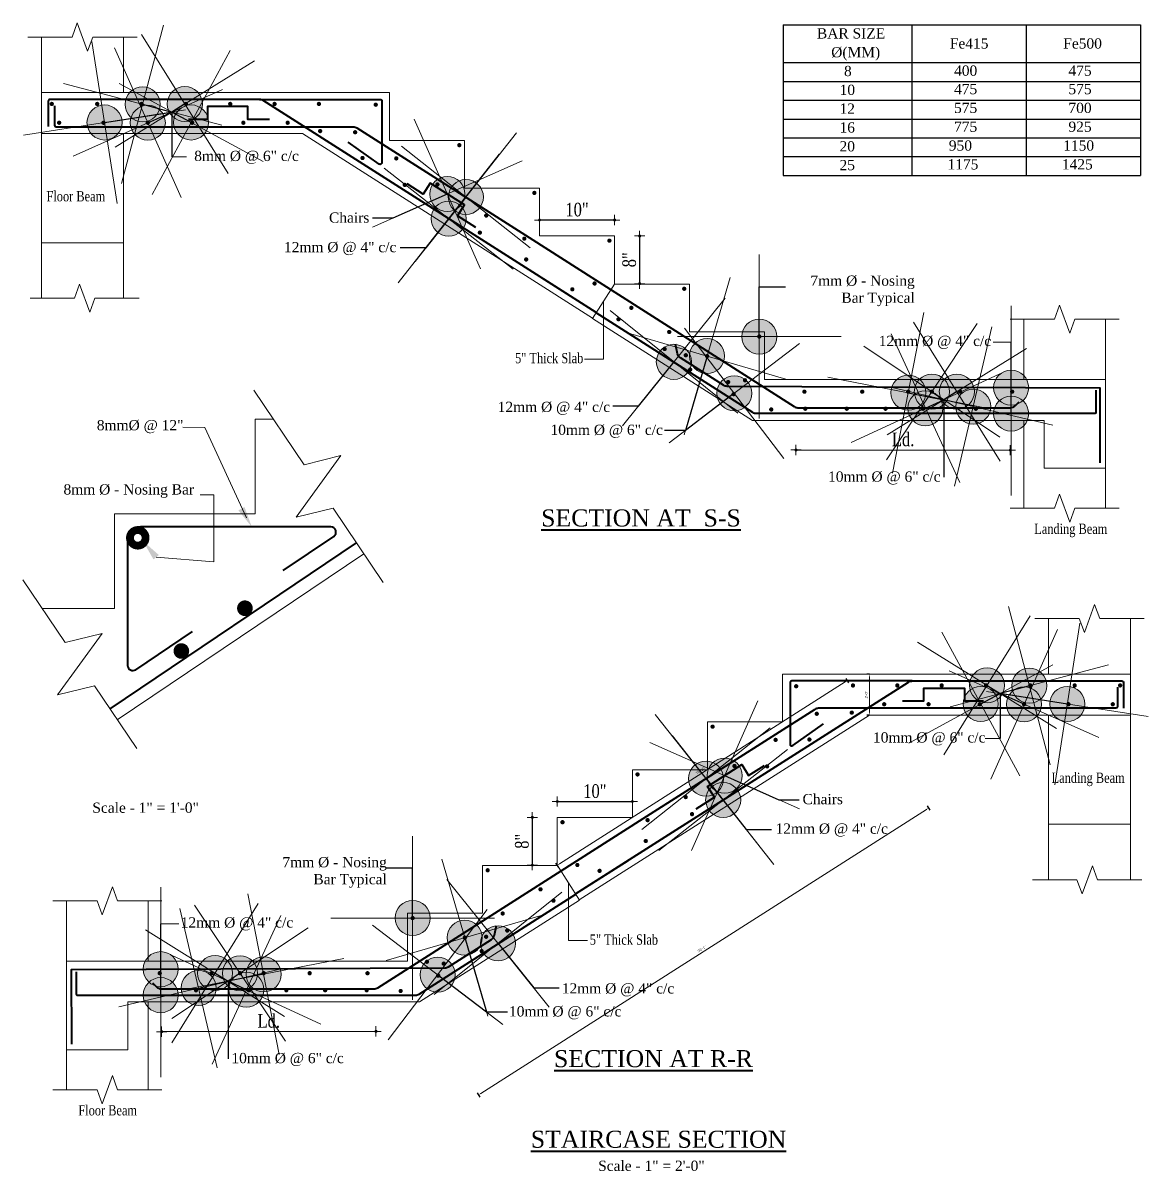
# Model space of a CAD drawing. Header units: feet. Extents: x 28652 to 66086, y -6769 to -640.
# Drawn here: x 57870 to 58527, y -1699 to -1025 of the extents above; entities that cross this region are included whole.
import ezdxf

# ---------------------------------------------------------------- set-up
doc = ezdxf.new("R2010")
doc.units = ezdxf.units.FT
doc.header["$LTSCALE"] = 50
doc.header["$MEASUREMENT"] = 0
doc.header["$PDMODE"] = 34
for name, color, linetype, lineweight in [('DIM', 7, 'Continuous', 9), ('DIMENSION', 142, 'Continuous', 13), ('SES-DIMENSION', 142, 'Continuous', 13), ('SES-Leader', 2, 'Continuous', 15), ('SES-REBARS', 1, 'Continuous', 40), ('SES-SLAB OUTLINE', 4, 'Continuous', 18), ('SES-TEXT', 3, 'Continuous', 20), ('SES-TitleText', 7, 'Continuous', 40)]:
    doc.layers.add(name, color=color, linetype=linetype, lineweight=lineweight)
doc.styles.add('1.8', font='times.ttf', dxfattribs={"width": 0.8, "height": 8})
doc.styles.add('7 INCH', font='times.ttf', dxfattribs={"height": 7})
doc.styles.add('arial', font='times.ttf')
doc.styles.add('SES-ARAIL', font='times.ttf', dxfattribs={"height": 6})
doc.styles.add('SES-Title Text', font='times.ttf', dxfattribs={"height": 10})
doc.dimstyles.new('1.2', dxfattribs={"dimscale": 0, "dimtxt": 8, "dimasz": 0.5, "dimexe": 2, "dimexo": 9, "dimgap": 2, "dimtad": 1, "dimdec": 0, "dimlfac": 0.25, "dimzin": 3, "dimdsep": 46, "dimlunit": 4, "dimtxsty": '1.8', "dimblk": 'DIM', "dimcen": 3, "dimdle": 3, "dimse1": 1, "dimse2": 1, "dimclrd": 256, "dimclre": 256, "dimclrt": 7, "dimadec": 1, "dimazin": 2, "dimtfac": 1, "dimtdec": 0, "dimtix": 1, "dimtofl": 0, "dimtmove": 2, "dimatfit": 3, "dimldrblk": 'ARW', "dimfxl": 2, "dimfrac": 2, "dimtolj": 2, "dimtzin": 0, "dimarcsym": 0})
doc.dimstyles.new('7 INCH', dxfattribs={"dimscale": 0, "dimtxt": 7, "dimasz": 1, "dimexe": 2, "dimexo": 9, "dimgap": 2, "dimtad": 1, "dimdec": 0, "dimzin": 3, "dimdsep": 46, "dimlunit": 4, "dimtxsty": '7 INCH', "dimblk": 'DIM', "dimcen": 3, "dimdle": 3, "dimse1": 1, "dimse2": 1, "dimclrd": 256, "dimclre": 256, "dimclrt": 7, "dimadec": 1, "dimazin": 2, "dimtfac": 1, "dimtdec": 0, "dimtix": 1, "dimtofl": 0, "dimtmove": 2, "dimatfit": 3, "dimldrblk": 'DIM', "dimfxl": 2, "dimfrac": 2, "dimtolj": 2, "dimtzin": 0, "dimarcsym": 0})
doc.dimstyles.new('SECS', dxfattribs={"dimtxt": 0.06, "dimasz": 0.06, "dimexe": 0.06, "dimexo": 0, "dimgap": 0.04, "dimtad": 1, "dimdec": 0, "dimzin": 3, "dimdsep": 46, "dimlunit": 4, "dimtxsty": 'arial', "dimcen": 1.25, "dimclrd": 256, "dimclrt": 3, "dimadec": 0, "dimazin": 0, "dimtfac": 1, "dimtdec": 0, "dimtix": 1, "dimtofl": 0, "dimtmove": 2, "dimatfit": 1, "dimfxl": 0.06, "dimfxlon": 1, "dimtolj": 1, "dimtzin": 0, "dimlwd": -1, "dimarcsym": 0})

# ---------------------------------------------------------------- blocks, each defined once
blk = doc.blocks.new('ARW')
at = {"layer": 'DIMENSION'}
blk.add_lwpolyline([(-0.5, -5.653726727235242e-14, 0, 3, 0), (-5.5, 5.77618736261748e-14, 0, 0, 0), (-0.5, -5.653726727235242e-14, 0, 0, 0)], format="xyseb", dxfattribs=at)
blk = doc.blocks.new('DIM')
at = {"layer": 'DIMENSION'}
h = blk.add_hatch(color=256, dxfattribs=at)
h.paths.add_polyline_path([(0, 1.284388833844787), (0, 0), (1.284388833844787, 0, 0.4142135623730951)])
h.paths.add_polyline_path([(1.284388833844787, 0), (0, 0), (0, -1.284388833844787, 0.4142135623730951)])
h.paths.add_polyline_path([(1.13686837721616e-13, 0), (-1.284388833844787, 0, 0.4142135623730951), (0, -1.284388833844787)])
h.paths.add_polyline_path([(1.13686837721616e-13, 1.284388833844787, 0.414213562373121), (-1.284388833844787, 0), (0, 0)])
for p, q in [((-6, 0), (6, 0)), ((0, 6), (0, -6))]:
    blk.add_line(p, q, dxfattribs=at)
blk.add_circle((0, 0), 1.284388833844787, dxfattribs=at)
blk = doc.blocks.new('*D539')
at = {"layer": 'Defpoints', "color": 0, "transparency": 16777216}
for p in [(57951.16416900868, -1591.882695795546), (58076.81232716807, -1591.723176481828), (57951.19582408269, -1616.816364664741)]:
    blk.add_point(p, dxfattribs=at)
at = {"layer": 'SES-DIMENSION', "lineweight": -2, "transparency": 16777216}
blk.add_line((58076.34398264504, -1616.657480136234), (57951.69582367974, -1616.81572987953), dxfattribs=at)
at = {"layer": 'SES-DIMENSION', "lineweight": -2, "transparency": 16777216, "xscale": 0.5, "yscale": 0.5, "zscale": 0.5}
for p, rotation in [((57951.19582408269, -1616.816364664741), 180.0727410465082), ((58076.84398224208, -1616.656845351023), 0.07274104650822898)]:
    blk.add_blockref('DIM', p, dxfattribs=dict(at, rotation=rotation))
at = {"layer": 'SES-DIMENSION', "color": 7, "transparency": 16777216, "insert": (58014.01205507531, -1610.554922895285), "char_height": 8, "attachment_point": 5, "rotation": 0.07274104650822759, "style": '1.8'}
blk.add_mtext('\\A2;Ld.', dxfattribs=at)
blk = doc.blocks.new('*D521')
at = {"layer": 'Defpoints', "color": 0, "transparency": 16777216}
for p in [(58183.19261856265, -1491.191795705585), (58139.19261856262, -1519.191795705585), (58168.50439961547, -1519.191795705585)]:
    blk.add_point(p, dxfattribs=at)
at = {"layer": 'SES-DIMENSION', "lineweight": -2, "transparency": 16777216}
blk.add_line((58168.50439961547, -1491.691795705585), (58168.50439961547, -1518.691795705585), dxfattribs=at)
at = {"layer": 'SES-DIMENSION', "lineweight": -2, "transparency": 16777216, "xscale": 0.5, "yscale": 0.5, "zscale": 0.5}
for p, rotation in [((58168.50439961547, -1491.191795705585), 90), ((58168.50439961547, -1519.191795705585), 270)]:
    blk.add_blockref('DIM', p, dxfattribs=dict(at, rotation=rotation))
at = {"layer": 'SES-DIMENSION', "color": 7, "transparency": 16777216, "insert": (58162.43518548424, -1505.191795705602), "char_height": 8, "attachment_point": 5, "rotation": 90, "style": '1.8'}
blk.add_mtext('\\A2;8"', dxfattribs=at)
blk = doc.blocks.new('*D522')
at = {"layer": 'Defpoints', "color": 0, "transparency": 16777216}
for p in [(58227.19261856262, -1481.874511945964), (58183.19261856262, -1491.191795705585), (58227.19261856262, -1491.191795705585)]:
    blk.add_point(p, dxfattribs=at)
at = {"layer": 'SES-DIMENSION', "lineweight": -2, "transparency": 16777216}
blk.add_line((58183.69261856262, -1481.874511945964), (58226.69261856262, -1481.874511945964), dxfattribs=at)
at = {"layer": 'SES-DIMENSION', "lineweight": -2, "transparency": 16777216, "xscale": 0.5, "yscale": 0.5, "zscale": 0.5, "rotation": 180}
blk.add_blockref('DIM', (58183.19261856262, -1481.874511945964), dxfattribs=at)
at = {"layer": 'SES-DIMENSION', "lineweight": -2, "transparency": 16777216, "xscale": 0.5, "yscale": 0.5, "zscale": 0.5}
blk.add_blockref('DIM', (58227.19261856262, -1481.874511945964), dxfattribs=at)
at = {"layer": 'SES-DIMENSION', "color": 7, "transparency": 16777216, "insert": (58205.19261856262, -1475.805297814745), "char_height": 8, "attachment_point": 5, "style": '1.8'}
blk.add_mtext('\\A2;10"', dxfattribs=at)
blk = doc.blocks.new('*D523')
at = {"layer": 'Defpoints', "color": 0, "transparency": 16777216}
for p in [(58323.13271459437, -1250.794475544939), (58448.78087275378, -1250.953994858657), (58448.74921767976, -1275.887663727972)]:
    blk.add_point(p, dxfattribs=at)
at = {"layer": 'SES-DIMENSION', "lineweight": -2, "transparency": 16777216}
blk.add_line((58323.60105911741, -1275.728779199464), (58448.24921808271, -1275.887028942761), dxfattribs=at)
at = {"layer": 'SES-DIMENSION', "lineweight": -2, "transparency": 16777216, "xscale": 0.5, "yscale": 0.5, "zscale": 0.5}
for p, rotation in [((58323.10105952036, -1275.728144414254), 179.9272589534918), ((58448.74921767976, -1275.887663727972), 359.9272589534918)]:
    blk.add_blockref('DIM', p, dxfattribs=dict(at, rotation=rotation))
at = {"layer": 'SES-DIMENSION', "color": 7, "transparency": 16777216, "insert": (58385.93298668716, -1269.626221958516), "char_height": 8, "attachment_point": 5, "rotation": 359.9272589534918, "style": '1.8'}
blk.add_mtext('\\A2;Ld.', dxfattribs=at)
blk = doc.blocks.new('*D524')
at = {"layer": 'Defpoints', "color": 0, "transparency": 16777216}
for p in [(58216.75242319986, -1150.263094768696), (58231.44064214759, -1178.263094768696), (58260.75242319989, -1178.263094768696)]:
    blk.add_point(p, dxfattribs=at)
at = {"layer": 'SES-DIMENSION', "lineweight": -2, "transparency": 16777216}
blk.add_line((58231.44064214759, -1150.763094768696), (58231.44064214759, -1177.763094768696), dxfattribs=at)
at = {"layer": 'SES-DIMENSION', "lineweight": -2, "transparency": 16777216, "xscale": 0.5, "yscale": 0.5, "zscale": 0.5}
for p, rotation in [((58231.44064214759, -1150.263094768696), 90), ((58231.44064214759, -1178.263094768696), 270)]:
    blk.add_blockref('DIM', p, dxfattribs=dict(at, rotation=rotation))
at = {"layer": 'SES-DIMENSION', "color": 7, "transparency": 16777216, "insert": (58225.37142801635, -1164.263094768713), "char_height": 8, "attachment_point": 5, "rotation": 90, "style": '1.8'}
blk.add_mtext('\\A2;8"', dxfattribs=at)
blk = doc.blocks.new('*D525')
at = {"layer": 'Defpoints', "color": 0, "transparency": 16777216}
for p in [(58172.75242319983, -1140.945811009075), (58172.75242319983, -1150.263094768696), (58216.75242319983, -1150.263094768696)]:
    blk.add_point(p, dxfattribs=at)
at = {"layer": 'SES-DIMENSION', "lineweight": -2, "transparency": 16777216}
blk.add_line((58216.25242319983, -1140.945811009075), (58173.25242319983, -1140.945811009075), dxfattribs=at)
at = {"layer": 'SES-DIMENSION', "lineweight": -2, "transparency": 16777216, "xscale": 0.5, "yscale": 0.5, "zscale": 0.5, "rotation": 180}
blk.add_blockref('DIM', (58172.75242319983, -1140.945811009075), dxfattribs=at)
at = {"layer": 'SES-DIMENSION', "lineweight": -2, "transparency": 16777216, "xscale": 0.5, "yscale": 0.5, "zscale": 0.5}
blk.add_blockref('DIM', (58216.75242319983, -1140.945811009075), dxfattribs=at)
at = {"layer": 'SES-DIMENSION', "color": 7, "transparency": 16777216, "insert": (58194.75242319983, -1134.876596877856), "char_height": 8, "attachment_point": 5, "style": '1.8'}
blk.add_mtext('\\A2;10"', dxfattribs=at)
blk = doc.blocks.new('*D923')
at = {"layer": 'Defpoints', "color": 0, "ltscale": 0.1, "transparency": 16777216}
for p in [(58366.18143505543, -1431.191795705581), (58400.88747293747, -1485.638200379297), (58102.30946945815, -1599.392992624107)]:
    blk.add_point(p, dxfattribs=at)
at = {"layer": 'DIM', "ltscale": 0.1, "transparency": 16777216}
blk.add_line((58138.28038546756, -1653.033119849981), (58399.62259481011, -1486.444477827143), dxfattribs=at)
at = {"layer": 'DIM', "color": 0, "lineweight": -2, "ltscale": 0.1, "transparency": 16777216}
for p, q in [((58400.08119548963, -1484.373322251929), (58401.69375038532, -1486.903078506668)), ((58136.20922989235, -1652.574519170455), (58137.82178478804, -1655.104275425194))]:
    blk.add_line(p, q, dxfattribs=at)
at = {"layer": 'DIM', "ltscale": 0.1, "transparency": 16777216}
for points in [[(58399.48821523547, -1486.233664805914), (58399.75697438474, -1486.655290848372), (58400.88747293747, -1485.638200379297)], [(58138.14600589292, -1652.822306828752), (58138.41476504219, -1653.24393287121), (58137.01550734019, -1653.839397297823)]]:
    blk.add_solid(points, dxfattribs=at)
at = {"layer": 'DIM', "color": 3, "ltscale": 0.1, "transparency": 16777216, "insert": (58268.00385739222, -1568.25216425988), "char_height": 1.5, "attachment_point": 5, "rotation": 32.51485794255788, "style": 'arial'}
blk.add_mtext('\\A1;26\'-1"', dxfattribs=at)
blk = doc.blocks.new('*D924')
at = {"layer": 'Defpoints', "color": 0, "ltscale": 0.1, "transparency": 16777216}
for p in [(58366.18143505543, -1431.191795705585), (58183.19261856262, -1519.191795705574), (58196.07763037526, -1539.439671411154)]:
    blk.add_point(p, dxfattribs=at)
at = {"layer": 'DIM', "ltscale": 0.1, "transparency": 16777216}
blk.add_line((58352.03093101119, -1411.749233238297), (58184.45811079422, -1518.386482467286), dxfattribs=at)
at = {"layer": 'DIM', "color": 0, "lineweight": -2, "ltscale": 0.1, "transparency": 16777216}
for p, q in [((58354.10173648108, -1412.209412231608), (58352.4911100045, -1409.678427768409)), ((58183.99793180091, -1520.457287937174), (58182.38730532433, -1517.926303473974))]:
    blk.add_line(p, q, dxfattribs=at)
at = {"layer": 'DIM', "ltscale": 0.1, "transparency": 16777216}
for points in [[(58351.89671213814, -1411.538317866365), (58352.16514988424, -1411.960148610229), (58353.29642324279, -1410.943920000009)], [(58184.32389192117, -1518.175567095353), (58184.59232966726, -1518.597397839218), (58183.19261856262, -1519.191795705574)]]:
    blk.add_solid(points, dxfattribs=at)
at = {"layer": 'DIM', "color": 3, "ltscale": 0.1, "transparency": 16777216, "insert": (58267.29802140934, -1463.580501506087), "char_height": 1.5, "attachment_point": 5, "rotation": 32.47119229084885, "style": 'arial'}
blk.add_mtext('\\A1;16\'-10"', dxfattribs=at)
blk = doc.blocks.new('*D925')
at = {"layer": 'Defpoints', "color": 0, "ltscale": 0.1, "transparency": 16777216}
for p in [(58366.18143505546, -1407.191795705585), (58366.18143505546, -1407.191795705585), (58366.18143505546, -1431.191795705585)]:
    blk.add_point(p, dxfattribs=at)
at = {"layer": 'DIM', "color": 0, "lineweight": -2, "ltscale": 0.1, "transparency": 16777216}
for p, q in [((58366.18143505546, -1407.191795705585), (58364.68143505546, -1407.191795705585)), ((58366.18143505546, -1431.191795705585), (58364.68143505546, -1431.191795705585))]:
    blk.add_line(p, q, dxfattribs=at)
at = {"layer": 'DIM', "ltscale": 0.1, "transparency": 16777216}
blk.add_line((58366.18143505546, -1429.691795705585), (58366.18143505546, -1408.691795705585), dxfattribs=at)
for points in [[(58365.93143505546, -1408.691795705585), (58366.43143505546, -1408.691795705585), (58366.18143505546, -1407.191795705585)], [(58365.93143505546, -1429.691795705585), (58366.43143505546, -1429.691795705585), (58366.18143505546, -1431.191795705585)]]:
    blk.add_solid(points, dxfattribs=at)
at = {"layer": 'DIM', "color": 3, "ltscale": 0.1, "transparency": 16777216, "insert": (58364.41845740585, -1419.191795705602), "char_height": 1.5, "attachment_point": 5, "rotation": 90, "style": 'arial'}
blk.add_mtext('\\A1;2\'-0"', dxfattribs=at)

msp = doc.modelspace()

# ---------------------------------------------------------------- linework, layer by layer
for points in [[(58315.54703101842, -1026.582539263767), (58525.10784109759, -1026.582539263767)], [(58315.54703101842, -1026.582539263767), (58315.54703101842, -1114.818669823424)], [(58390.98892264692, -1026.582539263767), (58390.98892264692, -1114.818669823424)], [(58458.04838187226, -1026.582539263767), (58458.04838187226, -1114.818669823424)], [(58525.10784109759, -1026.582539263767), (58525.10784109759, -1114.818669823424)], [(58315.54703101842, -1048.641571903692), (58525.10784109759, -1048.641571903692)], [(58315.54703101842, -1059.67108822364), (58525.10784109759, -1059.67108822364)], [(58315.54703101842, -1070.700604543603), (58525.10784109759, -1070.700604543603)], [(58315.54703101842, -1081.730120863565), (58525.10784109759, -1081.730120863565)], [(58315.54703101842, -1092.759637183513), (58525.10784109759, -1092.759637183513)], [(58315.54703101842, -1103.789153503461), (58525.10784109759, -1103.789153503461)], [(58315.54703101842, -1114.818669823424), (58525.10784109759, -1114.818669823424)]]:
    msp.add_lwpolyline(points)
at = {"layer": 'SES-DIMENSION'}
for p, q in [((58438.70340205089, -1212.583832361877), (58449.28142972064, -1212.583832361877)), ((57976.48811532851, -1262.583990175852), (57963.55347884438, -1262.448925796547)), ((58001.00616099706, -1315.510458406541), (57976.48811532851, -1262.583990175852)), ((57981.72398269837, -1301.967558778531), (57973.71918931478, -1301.967558778531)), ((57981.72398269837, -1341.325628016879), (57981.72398269837, -1301.967558778531)), ((57961.24163971155, -1553.512533298766), (57950.6636120418, -1553.512533298766))]:
    msp.add_line(p, q, dxfattribs=at)
at = {"layer": 'SES-DIMENSION', "ltscale": 10}
msp.add_line((57947.98383372606, -1338.631136717777), (57981.72398269837, -1341.325628016879), dxfattribs=at)
for points in [[(57996.21940204597, -1311.202940868621), (57999.76126435891, -1309.192389005548), (58004.02198879168, -1320.823251875954)], [(57949.56131192247, -1337.343371444389), (57946.40635552967, -1339.918901991179), (57940.25724208567, -1329.166267539396)]]:
    msp.add_solid(points, dxfattribs=at)
at = {"layer": 'SES-Leader'}
for p, q in [((57957.17004831133, -1103.926178306658), (57965.84618974696, -1103.926178306658)), ((58442.77499345112, -1444.854879243547), (58434.09885201549, -1444.854879243547))]:
    msp.add_line(p, q, dxfattribs=at)
at = {"layer": 'SES-Leader', "linetype": 'ByBlock'}
for p, q in [((58216.62438879713, -1178.464291687236), (58203.7393769845, -1198.712167392801)), ((58183.32065296532, -1519.392992624125), (58196.20566477795, -1539.64086832969))]:
    msp.add_line(p, q, dxfattribs=at)
for points in [[(58210.18188289082, -1188.588229540019), (58210.18188289082, -1222.477555805912), (58199.14147091244, -1222.477555805912)], [(58189.76315887164, -1529.516930476908), (58189.76315887164, -1563.406256742801), (58200.80357085, -1563.406256742801)]]:
    msp.add_lwpolyline(points, dxfattribs=at)
at = {"layer": 'SES-REBARS', "ltscale": 10}
for points in [[(58206.01491335598, -1195.13632452333), (58010.76825153296, -1070.888448817754, 0.1426380166953528), (58008.62074956418, -1070.263094768681), (57885.75242319983, -1070.263094768681, 0.4142135623730951), (57884.75242319983, -1071.263094768696), (57884.75242319983, -1086.116880769358)], [(57888.32847820409, -1073.951939283648), (57888.32847820404, -1085.263094768681, 0.4142135623730961), (57889.32847820404, -1086.263094768681), (58063.56567484511, -1086.263094768681, -0.1426380166953535), (58065.71317681386, -1086.888448817754), (58166.64869900471, -1151.120144757351)], [(58008.62074956418, -1070.263094768681), (58079.31725934221, -1070.263094768681, -0.4142135623730376), (58080.31725934221, -1071.263094768696), (58080.31725934221, -1107.335709309391, -0.6087047649936793), (58078.73916962549, -1108.151682519365), (58060.64552220581, -1095.332938738295)], [(58166.64869900471, -1151.120144757351), (58205.51146433547, -1175.998883863907), (58322.10356324062, -1250.32864080957, 0.1426380166953492), (58324.2510652094, -1250.953994858657), (58448.78087275377, -1250.953994858657, 0.198912367379658), (58451.60929987854, -1249.782421983382), (58453.91012330802, -1247.481598553884)], [(58498.88547089708, -1240.758524436413), (58498.86264331252, -1253.464291687236, -0.4299238745736343), (58498.52446347706, -1254.464291687236), (58299.96517780191, -1254.464291687236, -0.1426380166953544), (58297.81767583313, -1253.838937638149), (58205.88687895328, -1195.33752144187)], [(58501.45947795612, -1283.266163935808), (58501.5258585414, -1239.464291687236), (58282.76279609005, -1238.464291687236, -0.1426380166953535), (58280.61529412127, -1237.838937638149), (58255.44179030689, -1221.819435210837, -0.1989123673797437), (58253.68454403492, -1219.312511091161), (58252.42806514097, -1213.658356068245)], [(58022.36168940589, -1346.415509006889), (58052.06774556325, -1326.411430786429, 0.7402558520435095), (58050.36159508789, -1320.823251875918), (57938.88303735532, -1320.823251875918, 0.4142135623731346), (57931.24667371894, -1328.459615512285), (57931.24667371897, -1402.032932626265, 0.6006014345625715), (57936.00736964893, -1404.566566082256), (57969.25117555849, -1382.18016479638)], [(57920.9136394934, -1427.619641305711), (58065.51221394862, -1330.246863894805, -0.1492562990961061)], [(58193.93012840648, -1536.065025460219), (58389.1767902295, -1411.817149754643, -0.1426380166953528), (58391.32429219827, -1411.19179570557), (58514.19261856262, -1411.19179570557, -0.4142135623730951), (58515.19261856262, -1412.191795705585), (58515.19261856262, -1427.045581706247)], [(58391.32429219827, -1411.19179570557), (58320.62778242024, -1411.19179570557, 0.4142135623730376), (58319.62778242024, -1412.191795705585), (58319.62778242024, -1448.26441024628, 0.6087047649936793), (58321.20587213697, -1449.080383456254), (58339.29951955665, -1436.261639675184)], [(58511.61656355836, -1414.880640220537), (58511.61656355842, -1426.19179570557, -0.4142135623730961), (58510.61656355842, -1427.19179570557), (58336.37936691735, -1427.19179570557, 0.1426380166953535), (58334.2318649486, -1427.817149754643), (58233.29634275775, -1492.04884569424)], [(58233.29634275775, -1492.04884569424), (58194.43357742698, -1516.927584800796), (58077.84147852183, -1591.257341746459, -0.1426380166953492), (58075.69397655305, -1591.882695795546), (57951.16416900868, -1591.882695795546, -0.198912367379658), (57948.33574188391, -1590.711122920271), (57946.03491845442, -1588.410299490773)], [(57901.05957086536, -1581.687225373302), (57901.08239844992, -1594.392992624125, 0.4299238745736343), (57901.42057828539, -1595.392992624125), (58099.97986396054, -1595.392992624125, 0.1426380166953544), (58102.12736592931, -1594.767638575038), (58194.05816280918, -1536.266222378759)], [(57898.48556380632, -1624.194864872698), (57898.41918322104, -1580.392992624125), (58117.1822456724, -1579.392992624125, 0.1426380166953535), (58119.32974764118, -1578.767638575038), (58144.50325145556, -1562.748136147726, 0.1989123673797437), (58146.26049772753, -1560.24121202805), (58147.51697662147, -1554.587057005134)]]:
    msp.add_lwpolyline(points, format="xyb", dxfattribs=at)
at = {"layer": 'SES-REBARS'}
for points, const_width in [([(57886.14657435285, -1072.884095320256, 1), (57887.39657435282, -1072.884095320256, 1)], 1.25), ([(57912.78926627001, -1072.884095320256, 1), (57914.03926627004, -1072.884095320256, 1)], 1.25), ([(57938.78926627001, -1072.884095320256, 1), (57940.03926627001, -1072.884095320256, 1)], 1.25), ([(57964.78926627001, -1072.884095320256, 1), (57966.03926627001, -1072.884095320256, 1)], 1.25), ([(57990.78926627001, -1072.884095320256, 1), (57992.03926627001, -1072.884095320256, 1)], 1.25), ([(58016.78926627004, -1072.884095320256, 1), (58018.03926627001, -1072.884095320256, 1)], 1.25), ([(58042.78926627001, -1072.884095320256, 1), (58044.03926627001, -1072.884095320256, 1)], 1.25), ([(58076.08904220584, -1073.338241878777, 1), (58077.33904220584, -1073.338241878777, 1)], 1.25), ([(57890.46723244282, -1083.908219904737, 1), (57891.71723244285, -1083.908219904737, 1)], 1.25), ([(57916.46723244285, -1083.908219904737, 1), (57917.71723244282, -1083.908219904737, 1)], 1.25), ([(57942.46723244282, -1083.908219904737, 1), (57943.71723244285, -1083.908219904737, 1)], 1.25), ([(57968.46723244282, -1083.908219904737, 1), (57969.71723244282, -1083.908219904737, 1)], 1.25), ([(57998.46723244282, -1083.908219904737, 1), (57999.71723244282, -1083.908219904737, 1)], 1.25), ([(58024.46723244285, -1083.908219904737, 1), (58025.71723244282, -1083.908219904737, 1)], 1.25), ([(58043.50278766183, -1088.82866862528, 1), (58044.75278766183, -1088.82866862528, 1)], 1.25), ([(58064.02133341294, -1089.486638042417, 1), (58065.27133341294, -1089.486638042417, 1)], 1.25), ([(58125.09638485552, -1097.050025058557, 1), (58126.34638485555, -1097.050025058557, 1)], 1.25), ([(58068.32558783369, -1104.57866862528, 1), (58069.57558783366, -1104.57866862528, 1)], 1.25), ([(58088.14616660568, -1104.800988667103, 1), (58089.39616660568, -1104.800988667103, 1)], 1.25), ([(58093.14838800548, -1120.32866862528, 1), (58094.39838800548, -1120.32866862528, 1)], 1.25), ([(58112.27099979841, -1120.115339291773, 1), (58113.52099979841, -1120.115339291773, 1)], 1.25), ([(58169.09638485552, -1125.050025058557, 1), (58170.34638485555, -1125.050025058557, 1)], 1.25), ([(58140.87140404544, -1138.315596539902, 1), (58142.12140404544, -1138.315596539902, 1)], 1.25), ([(58137.14838800548, -1148.32866862528, 1), (58138.39838800548, -1148.32866862528, 1)], 1.25), ([(58163.21545570883, -1151.850479185345, 1), (58164.46545570883, -1151.850479185345, 1)], 1.25), ([(58213.09638485555, -1153.050025058557, 1), (58214.34638485555, -1153.050025058557, 1)], 1.25), ([(58164.30079367499, -1164.07866862528, 1), (58165.55079367499, -1164.07866862528, 1)], 1.25), ([(58204.37915356001, -1178.148406218254, 1), (58205.62915355998, -1178.148406218254, 1)], 1.25), ([(58191.36399264416, -1181.578668625265, 1), (58192.61399264413, -1181.578668625265, 1)], 1.25), ([(58256.96835045281, -1181.251221977098, 1), (58258.21835045284, -1181.251221977098, 1)], 1.25), ([(58225.98068795366, -1192.420675845682, 1), (58227.23068795366, -1192.420675845682, 1)], 1.25), ([(58218.42719161331, -1199.078668625265, 1), (58219.67719161331, -1199.078668625265, 1)], 1.25), ([(58248.18324818512, -1206.575244817966, 1), (58249.43324818509, -1206.575244817966, 1)], 1.25), ([(58300.96835045284, -1209.251221977098, 1), (58302.21835045284, -1209.251221977098, 1)], 1.25), ([(58245.49039058251, -1216.57866862528, 1), (58246.74039058251, -1216.57866862528, 1)], 1.25), ([(58257.89697599284, -1220.217262020535, 1), (58259.14697599284, -1220.217262020535, 1)], 1.25), ([(58270.38580841659, -1220.729813790236, 1), (58271.63580841659, -1220.729813790236, 1)], 1.25), ([(58260.47232108031, -1228.626171841621, 1), (58261.72232108031, -1228.626171841621, 1)], 1.25), ([(58282.71977616463, -1235.967262020535, 1), (58283.96977616463, -1235.967262020535, 1)], 1.25), ([(58292.58836864803, -1234.884382762521, 1), (58293.83836864803, -1234.884382762521, 1)], 1.25), ([(58285.95715463354, -1243.02986554382, 1), (58287.20715463354, -1243.02986554382, 1)], 1.25), ([(58327.42844670628, -1241.591814381736, 1), (58328.67844670628, -1241.591814381736, 1)], 1.25), ([(58361.33839128109, -1241.591814381736, 1), (58362.58839128109, -1241.591814381736, 1)], 1.25), ([(58388.34015528436, -1241.591814381736, 1), (58389.59015528436, -1241.591814381736, 1)], 1.25), ([(58402.15398109853, -1241.591814381736, 1), (58403.40398109853, -1241.591814381736, 1)], 1.25), ([(58418.78641823147, -1241.591814381736, 1), (58420.03641823147, -1241.591814381736, 1)], 1.25), ([(58418.79600957339, -1241.591814381736, 1), (58420.04600957339, -1241.591814381736, 1)], 1.25), ([(58449.2518638624, -1241.591814381736, 1), (58450.5018638624, -1241.591814381736, 1)], 1.25), ([(58308.00062956609, -1252.004314976683, 1), (58309.25062956609, -1252.004314976683, 1)], 1.25), ([(58327.93985125056, -1251.584074633527, 1), (58329.18985125056, -1251.584074633527, 1)], 1.25), ([(58352.26253119269, -1251.584074633527, 1), (58353.51253119269, -1251.584074633527, 1)], 1.25), ([(58375.01599965152, -1251.584074633527, 1), (58376.26599965152, -1251.584074633527, 1)], 1.25), ([(58396.98487128231, -1251.584074633527, 1), (58398.23487128225, -1251.584074633527, 1)], 1.25), ([(58427.97667328781, -1251.584074633527, 1), (58429.22667328781, -1251.584074633527, 1)], 1.25), ([(57935.29319502611, -1328.540356577694, -1), (57939.09364521006, -1325.981130864639, -1)], 9.163636363636364), ([(58001.90933753536, -1367.258034584687, -1), (57998.10888735147, -1369.817260297772, -1)], 4.581818181818179), ([(57964.65702146993, -1392.343769308871, -1), (57960.85657128601, -1394.902995021999, -1)], 4.581818181818179), ([(58323.85599955662, -1414.266942815666, -1), (58322.60599955662, -1414.266942815666, -1)], 1.25), ([(58357.15577549244, -1413.812796257145, -1), (58355.90577549244, -1413.812796257145, -1)], 1.25), ([(58383.15577549241, -1413.812796257145, -1), (58381.90577549244, -1413.812796257145, -1)], 1.25), ([(58409.15577549244, -1413.812796257145, -1), (58407.90577549244, -1413.812796257145, -1)], 1.25), ([(58435.15577549244, -1413.812796257145, -1), (58433.90577549244, -1413.812796257145, -1)], 1.25), ([(58461.15577549244, -1413.812796257145, -1), (58459.90577549244, -1413.812796257145, -1)], 1.25), ([(58487.15577549244, -1413.812796257145, -1), (58485.90577549241, -1413.812796257145, -1)], 1.25), ([(58513.79846740961, -1413.812796257145, -1), (58512.54846740964, -1413.812796257145, -1)], 1.25), ([(58375.47780931961, -1424.836920841626, -1), (58374.22780931964, -1424.836920841626, -1)], 1.25), ([(58401.47780931964, -1424.836920841626, -1), (58400.22780931964, -1424.836920841626, -1)], 1.25), ([(58431.47780931964, -1424.836920841626, -1), (58430.22780931964, -1424.836920841626, -1)], 1.25), ([(58457.47780931964, -1424.836920841626, -1), (58456.22780931961, -1424.836920841626, -1)], 1.25), ([(58483.47780931961, -1424.836920841626, -1), (58482.22780931964, -1424.836920841626, -1)], 1.25), ([(58509.47780931964, -1424.836920841626, -1), (58508.22780931961, -1424.836920841626, -1)], 1.25), ([(58335.92370834951, -1430.415338979306, -1), (58334.67370834951, -1430.415338979306, -1)], 1.25), ([(58356.44225410062, -1429.757369562169, -1), (58355.19225410062, -1429.757369562169, -1)], 1.25), ([(58274.84865690694, -1437.978725995446, -1), (58273.59865690691, -1437.978725995446, -1)], 1.25), ([(58311.79887515678, -1445.729689603992, -1), (58310.54887515678, -1445.729689603992, -1)], 1.25), ([(58331.61945392877, -1445.507369562169, -1), (58330.3694539288, -1445.507369562169, -1)], 1.25), ([(58287.67404196404, -1461.044040228662, -1), (58286.42404196404, -1461.044040228662, -1)], 1.25), ([(58306.79665375697, -1461.257369562169, -1), (58305.54665375697, -1461.257369562169, -1)], 1.25), ([(58230.84865690694, -1465.978725995446, -1), (58229.59865690691, -1465.978725995446, -1)], 1.25), ([(58259.07363771701, -1479.244297476791, -1), (58257.82363771701, -1479.244297476791, -1)], 1.25), ([(58186.84865690691, -1493.978725995446, -1), (58185.59865690691, -1493.978725995446, -1)], 1.25), ([(58236.72958605363, -1492.779180122234, -1), (58235.47958605363, -1492.779180122234, -1)], 1.25), ([(58262.79665375697, -1489.257369562169, -1), (58261.54665375697, -1489.257369562169, -1)], 1.25), ([(58235.64424808747, -1505.007369562169, -1), (58234.39424808747, -1505.007369562169, -1)], 1.25), ([(58142.97669130963, -1522.179922913987, -1), (58141.7266913096, -1522.179922913987, -1)], 1.25), ([(58195.56588820244, -1519.077107155143, -1), (58194.31588820247, -1519.077107155143, -1)], 1.25), ([(58208.58104911829, -1522.507369562154, -1), (58207.33104911832, -1522.507369562154, -1)], 1.25), ([(58173.96435380879, -1533.349376782571, -1), (58172.71435380879, -1533.349376782571, -1)], 1.25), ([(58181.51785014915, -1540.007369562154, -1), (58180.26785014915, -1540.007369562154, -1)], 1.25), ([(58151.76179357732, -1547.503945754856, -1), (58150.51179357735, -1547.503945754856, -1)], 1.25), ([(58098.9766913096, -1550.179922913987, -1), (58097.7266913096, -1550.179922913987, -1)], 1.25), ([(58129.55923334586, -1561.658514727125, -1), (58128.30923334586, -1561.658514727125, -1)], 1.25), ([(58142.04806576961, -1561.145962957424, -1), (58140.79806576961, -1561.145962957424, -1)], 1.25), ([(58154.45465117994, -1557.507369562169, -1), (58153.20465117994, -1557.507369562169, -1)], 1.25), ([(58139.47272068214, -1569.55487277851, -1), (58138.22272068214, -1569.55487277851, -1)], 1.25), ([(58107.35667311442, -1575.81308369941, -1), (58106.10667311442, -1575.81308369941, -1)], 1.25), ([(57950.69317790005, -1582.520515318625, -1), (57949.44317790005, -1582.520515318625, -1)], 1.25), ([(57981.14903218905, -1582.520515318625, -1), (57979.89903218905, -1582.520515318625, -1)], 1.25), ([(57981.15862353097, -1582.520515318625, -1), (57979.90862353097, -1582.520515318625, -1)], 1.25), ([(57997.79106066391, -1582.520515318625, -1), (57996.54106066391, -1582.520515318625, -1)], 1.25), ([(58011.60488647808, -1582.520515318625, -1), (58010.35488647808, -1582.520515318625, -1)], 1.25), ([(58038.60665048136, -1582.520515318625, -1), (58037.35665048136, -1582.520515318625, -1)], 1.25), ([(58072.51659505617, -1582.520515318625, -1), (58071.26659505617, -1582.520515318625, -1)], 1.25), ([(58117.22526559782, -1576.895962957424, -1), (58115.97526559782, -1576.895962957424, -1)], 1.25), ([(58113.9878871289, -1583.958566480709, -1), (58112.7378871289, -1583.958566480709, -1)], 1.25), ([(57971.96836847463, -1592.512775570416, -1), (57970.71836847463, -1592.512775570416, -1)], 1.25), ([(58002.96017048014, -1592.512775570416, -1), (58001.7101704802, -1592.512775570416, -1)], 1.25), ([(58024.92904211093, -1592.512775570416, -1), (58023.67904211093, -1592.512775570416, -1)], 1.25), ([(58047.68251056976, -1592.512775570416, -1), (58046.43251056976, -1592.512775570416, -1)], 1.25), ([(58072.00519051188, -1592.512775570416, -1), (58070.75519051188, -1592.512775570416, -1)], 1.25), ([(58091.94441219635, -1592.933015913572, -1), (58090.69441219635, -1592.933015913572, -1)], 1.25)]:
    msp.add_lwpolyline(points, format="xyb", close=True, dxfattribs=dict(at, const_width=const_width))
at = {"layer": 'SES-REBARS', "ltscale": 10}
for points in [[(58014.45332287101, -1081.982276404287), (58001.81030323703, -1081.982276404287), (58001.81030323703, -1074.441343698953), (57977.99435172181, -1074.441343698953), (57977.99435172181, -1081.982276404287), (57966.9194551308, -1081.982276404287)], [(58135.33664808342, -1145.262431614185), (58124.67021932957, -1138.474704225384), (58128.71876128732, -1132.11270972031), (58108.62616020026, -1119.326509028524), (58104.57761824251, -1125.688503533598), (58095.23415450802, -1119.742662975299)], [(58206.01491335598, -1195.13632452333), (58175.2676092843, -1175.569858295898)], [(58385.49171889144, -1422.910977341176), (58398.13473852542, -1422.910977341176), (58398.13473852542, -1415.370044635842), (58421.95069004064, -1415.370044635842), (58421.95069004064, -1422.910977341176), (58433.02558663166, -1422.910977341176)], [(58264.60839367904, -1486.191132551074), (58275.27482243288, -1479.403405162273), (58271.22628047514, -1473.041410657199), (58291.3188815622, -1460.255209965413), (58295.36742351994, -1466.617204470487), (58304.71088725443, -1460.671363912188)], [(58193.93012840648, -1536.065025460219), (58224.67743247816, -1516.498559232787)]]:
    msp.add_lwpolyline(points, dxfattribs=at)
at = {"layer": 'SES-SLAB OUTLINE', "ltscale": 10}
for p, q in [((57880.75242319986, -1066.263094768696), (57880.75242319986, -1033.651262969517)), ((57928.75242319983, -1066.263094768696), (57928.75242319983, -1033.651262969517)), ((57880.75242319986, -1066.263094768696), (57880.75242319986, -1186.817952018151)), ((57928.75242319983, -1090.263094768696), (57928.75242319983, -1186.817952018151)), ((58456.62438879713, -1234.464291687236), (58456.62438879713, -1199.121922517454)), ((58504.62438879713, -1199.121922517454), (58504.62438879713, -1309.876437287352)), ((58456.62438879713, -1258.464291687222), (58456.62438879713, -1309.876437287352)), ((58471.19261856262, -1407.191795705585), (58471.19261856262, -1374.579963906406)), ((58519.19261856259, -1407.191795705585), (58519.19261856259, -1374.579963906406)), ((58519.19261856259, -1407.191795705585), (58519.19261856259, -1527.74665295504)), ((58471.19261856262, -1431.191795705585), (58471.19261856262, -1527.74665295504)), ((57895.32065296532, -1540.050623454343), (57895.32065296532, -1650.805138224241)), ((57943.32065296532, -1575.392992624125), (57943.32065296532, -1540.050623454343)), ((57943.32065296532, -1599.392992624111), (57943.32065296532, -1650.805138224241))]:
    msp.add_line(p, q, dxfattribs=at)
at = {"layer": 'SES-SLAB OUTLINE'}
for p, q in [((58084.75242319983, -1066.263094768696), (57880.75242319986, -1066.263094768696)), ((58033.76360670702, -1090.263094768696), (57928.75242319986, -1090.263094768696)), ((58203.8674113872, -1198.510970474264), (58033.76360670702, -1090.263094768696)), ((58297.6355723043, -1258.464291687222), (58203.7393769845, -1198.712167392805)), ((58304.62438879713, -1234.464291687236), (58504.62438879713, -1234.464291687236)), ((58297.6355723043, -1258.464291687222), (58468.62438879713, -1258.464291687222)), ((58468.62438879713, -1258.464291687222), (58468.62438879713, -1286.464291687222)), ((58504.62438879713, -1286.464291687222), (58468.62438879713, -1286.464291687222)), ((58069.77759013709, -1336.580947534698), (57925.17901568188, -1433.953724945612)), ((58359.19261856259, -1407.191795705585), (58519.19261856259, -1407.191795705585)), ((58196.07763037526, -1539.439671411154), (58366.18143505543, -1431.191795705585)), ((58366.18143505543, -1431.191795705585), (58519.1926185626, -1431.191795705581)), ((58102.30946945815, -1599.392992624111), (58196.20566477795, -1539.640868329694)), ((58095.32065296532, -1575.392992624125), (57895.32065296532, -1575.392992624125)), ((58102.30946945815, -1599.392992624111), (57931.32065296532, -1599.392992624111)), ((57931.32065296532, -1599.392992624111), (57931.32065296532, -1627.392992624111)), ((57895.32065296532, -1627.392992624111), (57931.32065296532, -1627.392992624111))]:
    msp.add_line(p, q, dxfattribs=at)
at = {"layer": 'SES-SLAB OUTLINE', "linetype": 'Continuous', "ltscale": 10}
for points in [[(57936.75242319983, -1033.651262969517), (57910.75242319986, -1033.651262969517), (57907.7524231998, -1041.893695227885), (57901.75242319983, -1025.408830711149), (57898.75242319983, -1033.651262969517), (57872.75242319986, -1033.651262969517)], [(57938.05963941757, -1186.817952018151), (57912.05963941757, -1186.817952018151), (57909.05963941754, -1195.060384276519), (57903.05963941757, -1178.575519759783), (57900.05963941757, -1186.817952018151), (57874.05963941757, -1186.817952018151)], [(58512.62438879713, -1199.121922517454), (58486.62438879716, -1199.121922517454), (58483.62438879713, -1207.364354775807), (58477.62438879713, -1190.8794902591), (58474.62438879713, -1199.121922517454), (58448.62438879713, -1199.121922517468)], [(58081.15192663975, -1353.47183724113), (58051.73216427243, -1309.783490125628), (58030.06403631033, -1315.168431249076), (58056.33878748052, -1279.062214442529), (58034.67065951842, -1284.447155565977), (58005.2508971511, -1240.758808450475)], [(58512.62438879713, -1309.876437287352), (58486.62438879716, -1309.876437287352), (58483.62438879713, -1318.11886954572), (58477.62438879716, -1301.634005028998), (58474.62438879713, -1309.876437287352), (58448.62438879713, -1309.876437287352)], [(57936.55335218451, -1450.844614652044), (57911.74692407792, -1414.007068913728), (57890.07879611579, -1419.392010037198), (57916.35354728604, -1383.285793230636), (57894.68541932394, -1388.670734354084), (57869.87899121732, -1351.833188615776)], [(58463.19261856262, -1374.579963906406), (58489.19261856259, -1374.579963906406), (58492.19261856265, -1382.822396164775), (58498.19261856262, -1366.337531648038), (58501.19261856262, -1374.579963906406), (58527.19261856259, -1374.579963906406)], [(58461.88540234488, -1527.74665295504), (58487.88540234488, -1527.74665295504), (58490.88540234491, -1535.989085213409), (58496.88540234488, -1519.504220696672), (58499.88540234488, -1527.74665295504), (58525.88540234488, -1527.74665295504)], [(57887.32065296532, -1540.050623454343), (57913.32065296529, -1540.050623454343), (57916.32065296532, -1548.293055712697), (57922.32065296532, -1531.808191195989), (57925.32065296532, -1540.050623454343), (57951.32065296532, -1540.050623454357)], [(57887.32065296532, -1650.805138224241), (57913.32065296529, -1650.805138224241), (57916.32065296532, -1659.047570482609), (57922.32065296529, -1642.562705965887), (57925.32065296532, -1650.805138224241), (57951.32065296532, -1650.805138224241)]]:
    msp.add_lwpolyline(points, dxfattribs=at)
at = {"layer": 'SES-SLAB OUTLINE'}
for points in [[(58084.75242319983, -1094.263094768681), (58084.75242319983, -1066.263094768696), (58040.75242319986, -1066.263094768696)], [(58128.75242319983, -1122.263094768696), (58128.75242319983, -1094.263094768681), (58084.75242319983, -1094.263094768681)], [(58172.75242319983, -1150.263094768696), (58172.75242319983, -1122.263094768696), (58128.75242319983, -1122.263094768696)], [(58216.75242319983, -1178.263094768696), (58216.75242319983, -1150.263094768696), (58172.75242319983, -1150.263094768696)], [(58260.62438879713, -1206.464291687236), (58260.62438879713, -1178.464291687236), (58216.62438879713, -1178.464291687236)], [(58304.62438879713, -1234.464291687236), (58304.62438879713, -1206.464291687236), (58260.62438879713, -1206.464291687236)], [(58016.62523365373, -1257.649698156907), (58006.08303735536, -1257.649698156907), (58006.08303735536, -1313.186888239557), (57923.61031008259, -1313.186888239557), (57923.61031008259, -1368.724078322208), (57881.25332771995, -1368.724078322208)], [(58315.19261856262, -1435.19179570557), (58315.19261856262, -1407.191795705585), (58359.19261856259, -1407.191795705585)], [(58271.19261856262, -1463.191795705585), (58271.19261856262, -1435.19179570557), (58315.19261856262, -1435.19179570557)], [(58227.19261856262, -1491.191795705585), (58227.19261856262, -1463.191795705585), (58271.19261856262, -1463.191795705585)], [(58183.19261856262, -1519.191795705585), (58183.19261856262, -1491.191795705585), (58227.19261856262, -1491.191795705585)], [(58139.32065296532, -1547.392992624125), (58139.32065296532, -1519.392992624125), (58183.32065296532, -1519.392992624125)], [(58095.32065296532, -1575.392992624125), (58095.32065296532, -1547.392992624125), (58139.32065296532, -1547.392992624125)]]:
    msp.add_lwpolyline(points, dxfattribs=at)
at = {"layer": 'SES-SLAB OUTLINE', "linetype": 'ByBlock'}
for points in [[(57928.75242319983, -1090.263094768692), (57880.75242319986, -1090.263094768692), (57880.75242319986, -1154.263094768648), (57928.75242319983, -1154.263094768648)], [(58471.19261856263, -1431.191795705581), (58519.1926185626, -1431.191795705581), (58519.1926185626, -1495.191795705538), (58471.19261856263, -1495.191795705538)]]:
    msp.add_lwpolyline(points, close=True, dxfattribs=at)

# ---------------------------------------------------------------- texts
at = {"layer": 'SES-TEXT', "color": 3, "style": 'SES-ARAIL'}
for s, p in [('BAR SIZE', (58335.40016039435, -1034.523791014148)), ('Fe415', (58413.33910924428, -1040.424428917355)), ('Fe500', (58479.83576132097, -1040.424428917355)), ('%%c(MM)', (58343.78259279751, -1045.553307334096)), ('8', (58351.28266389508, -1056.582823654058)), ('400', (58415.80940390391, -1056.362233327647)), ('475', (58482.86886312925, -1056.362233327647)), ('10', (58348.70933079883, -1067.612339974006)), ('475', (58415.80940390391, -1067.171159321213)), ('575', (58482.86886312925, -1067.171159321213)), ('12', (58348.63557997828, -1078.641856293969)), ('575', (58415.80940390391, -1078.200675641176)), ('700', (58482.86886312925, -1078.200675641176)), ('16', (58348.63557997828, -1089.671372613931)), ('775', (58415.80940390391, -1089.230191961124)), ('925', (58482.86886312925, -1089.230191961124)), ('20', (58348.63557997828, -1100.700888933879)), ('950', (58412.72945073691, -1100.259708281072)), ('1150', (58479.78890996224, -1100.259708281072)), ('25', (58348.63557997828, -1111.730405253827)), ('1175', (58411.93573293921, -1111.289224601034)), ('1425', (58478.99519216454, -1111.289224601034))]:
    msp.add_text(s, height=6, dxfattribs=at).set_placement(p)
at = {"layer": 'SES-TEXT', "ltscale": 10, "style": 'SES-ARAIL', "width": 0.8}
for s, p in [('Floor Beam ', (57883.65972824835, -1129.981704970218)), ('5" Thick Slab', (58158.42283037359, -1224.886332867445)), ('Landing Beam', (58462.82201767441, -1324.96097386588)), ('Landing Beam ', (58472.98053861642, -1470.910405907107)), ('5" Thick Slab', (58202.24144740523, -1565.815033804334)), ('Floor Beam', (57902.34758070469, -1665.889674802769))]:
    msp.add_text(s, height=6, dxfattribs=at).set_placement(p)
at = {"layer": 'SES-TEXT', "ltscale": 10, "char_height": 6, "style": 'SES-ARAIL'}
for s, insert, attachment_point in [('8mm %%C @ 6" c/c', (58031.65662886999, -1100.352468668421), 3), ('Chairs', (58072.98103762377, -1136.509188661104), 3), ('12mm %%C @ 4" c/c', (58088.81895295517, -1153.813497087565), 3), ('12mm %%C @ 4" c/c', (58437.55048454623, -1208.818062887778), 3), ('12mm %%C @ 4" c/c', (58214.13571078209, -1247.485661812785), 3), (' 8mm%%C @ 12" ', (57910.91167152574, -1258.20677313301), 1), ('10mm %%C @ 6" c/c', (58407.85008080457, -1288.33751095871), 3), ('8mm %%C - Nosing Bar', (57893.64796767214, -1295.872726385169), 1), ('10mm %%C @ 6" c/c', (58368.28841289246, -1441.28116960531), 1), ('Chairs', (58326.96400413869, -1477.437889597993), 1), ('12mm %%C @ 4" c/c', (58311.12608880729, -1494.742198024454), 1), ('12mm %%C @ 4" c/c', (57962.39455721621, -1549.746763824667), 1), ('12mm %%C @ 4" c/c', (58185.80933098037, -1588.414362749674), 1), ('10mm %%C @ 6" c/c', (57992.09496095787, -1629.2662118956), 1)]:
    msp.add_mtext(s, dxfattribs=dict(at, insert=insert, attachment_point=attachment_point))
at = {"layer": 'SES-TEXT', "linetype": 'ByBlock', "char_height": 6, "width": 76.0193573700556, "style": 'SES-ARAIL'}
for insert, attachment_point in [((58392.75558449091, -1173.481944740517), 3), ((58007.18945727153, -1514.410645677406), 1)]:
    msp.add_mtext('\\pxqr;7mm Ø - Nosing Bar Typical', dxfattribs=dict(at, insert=insert, attachment_point=attachment_point))
at = {"layer": 'SES-TEXT', "ltscale": 10, "char_height": 6, "line_spacing_factor": 0.3, "style": 'SES-ARAIL'}
for insert, attachment_point in [((58179.17142970558, -1260.933149479908), 1), ((58220.77361205687, -1601.861850416797), 3)]:
    msp.add_mtext('10mm %%C @ 6" c/c', dxfattribs=dict(at, insert=insert, attachment_point=attachment_point))
at = {"layer": 'SES-TitleText', "style": 'SES-Title Text'}
for s, p in [('%%USECTION AT  S-S', (58173.70160286504, -1320.605509538836)), ('%%USECTION AT R-R', (58181.25025875463, -1637.60281257291))]:
    msp.add_text(s, height=10, dxfattribs=at).set_placement(p)
at = {"layer": 'SES-TitleText', "ltscale": 10, "style": 'SES-ARAIL'}
for s, p in [('Scale - 1" = 1\'-0"', (57910.55869003096, -1488.464862158038)), ('Scale - 1" = 2\'-0"', (58207.12456704219, -1698.414244156011))]:
    msp.add_text(s, height=6, dxfattribs=at).set_placement(p)
at = {"layer": 'SES-TitleText', "insert": (58167.62882826818, -1674.852343086972), "char_height": 10, "width": 212.0317801207104, "attachment_point": 1, "style": 'SES-Title Text'}
msp.add_mtext('\\LSTAIRCASE SECTION', dxfattribs=at)

# ---------------------------------------------------------------- dimensions: what is measured, and where the dimension line sits
at = {"layer": 'DIM', "ltscale": 0.1}
for p1, p2, distance, picture, middle in [((58366.18143505543, -1431.191795705585), (58196.07763037526, -1539.439671411154), -24.000000000007926, '*D924', (58267.29802140934, -1463.580501506087)), ((58366.18143505543, -1431.191795705585), (58366.18143505543, -1407.191795705585), -3.637978807091713e-11, '*D925', (58364.41845740585, -1419.191795705602)), ((58102.30946945815, -1599.392992624111), (58366.18143505543, -1431.191795705585), -64.56717468933893, '*D923', (58268.00385739222, -1568.25216425988))]:
    dim = msp.add_aligned_dim(p1=p1, p2=p2, distance=distance, dimstyle='SECS', override={"dimscale": 0, "dimtix": 1, "dimtofl": 0, "dimtmove": 2, "dimatfit": 1}, dxfattribs=at)
    dim.commit()
    dim.dimension.update_dxf_attribs({"geometry": picture, "text_midpoint": middle})
at = {"layer": 'SES-DIMENSION'}
for base, p1, p2, angle, text, picture, middle in [((58172.75242319983, -1140.945811009075), (58216.75242319983, -1150.263094768696), (58172.75242319983, -1150.263094768696), 180, '10"', '*D525', (58194.75242319983, -1134.876596877856)), ((58231.44064214759, -1178.263094768696), (58216.75242319983, -1150.263094768696), (58260.75242319986, -1178.263094768696), 90, '8"', '*D524', (58225.37142801635, -1164.263094768713)), ((58168.50439961547, -1519.191795705585), (58183.19261856262, -1491.191795705585), (58139.19261856259, -1519.191795705585), 90, '8"', '*D521', (58162.43518548424, -1505.191795705602))]:
    dim = msp.add_linear_dim(base=base, p1=p1, p2=p2, angle=angle, text=text, dimstyle='1.2', override={"dimscale": 1}, dxfattribs=at)
    dim.commit()
    dim.dimension.update_dxf_attribs({"geometry": picture, "text_midpoint": middle})
for p1, p2, distance, picture, middle in [((58323.13271459437, -1250.794475544939), (58448.78087275377, -1250.953994858657), -24.93368896349587, '*D523', (58385.93298668716, -1269.626221958516)), ((58076.81232716807, -1591.723176481828), (57951.16416900868, -1591.882695795546), 24.933688963376046, '*D539', (58014.01205507531, -1610.554922895285))]:
    dim = msp.add_aligned_dim(p1=p1, p2=p2, distance=distance, text='Ld.', dimstyle='1.2', override={"dimscale": 1}, dxfattribs=at)
    dim.commit()
    dim.dimension.update_dxf_attribs({"geometry": picture, "text_midpoint": middle})
dim = msp.add_linear_dim(base=(58227.19261856262, -1481.874511945964), p1=(58183.19261856262, -1491.191795705585), p2=(58227.19261856262, -1491.191795705585), text='10"', dimstyle='1.2', override={"dimscale": 1}, dxfattribs=at)
dim.commit()
dim.dimension.update_dxf_attribs({"geometry": '*D522', "text_midpoint": (58205.19261856262, -1475.805297814745)})

# ---------------------------------------------------------------- leaders
at = {"layer": 'SES-Leader'}
for points in [[(57940.00687272728, -1073.082696898342), (57957.17004831133, -1077.617143619816)], [(57964.78926627001, -1072.884095320256), (57957.17004831133, -1077.617143619816)], [(57917.70039654367, -1083.764131645508), (57957.17004831133, -1077.617143619816), (57957.17004831133, -1103.926178306658)], [(57943.09223244285, -1083.908219904737), (57957.17004831133, -1077.617143619816)], [(57968.48552576782, -1083.75811324095), (57957.17004831133, -1077.617143619816)], [(58118.67246074379, -1125.71960937441), (58086.84150762391, -1139.848094342055), (58074.90920540097, -1139.848094342055)], [(58129.55354635904, -1127.514138528317), (58106.01686102464, -1157.275052483947), (58091.11685415669, -1157.275052483947)], [(58119.51183499594, -1140.088911021488), (58106.01686102464, -1157.275052483947), (58091.11685415669, -1157.275052483947)], [(58301.59335045284, -1209.251221977098), (58301.59335045284, -1180.041410670452), (58316.89091202562, -1180.041410670452)], [(58449.28142972064, -1239.225474273389), (58449.28142972064, -1212.619075326289)], [(58449.28142972064, -1254.464291687236), (58449.28142972064, -1213.39867777086)], [(58251.51183499594, -1224.088911021488), (58230.59160220557, -1250.13089514682), (58215.69159533765, -1250.13089514682)], [(58271.01080841659, -1220.729813790236), (58258.29924739077, -1264.269501360839)], [(58286.90884217713, -1242.497042638093), (58258.29924739077, -1264.269501360839), (58246.04851809078, -1264.269501360839)], [(58388.96515528436, -1242.216814381736), (58409.81142868059, -1246.280738900994), (58409.81142868059, -1291.74295541894)], [(58402.77898109853, -1241.591814381736), (58409.81142868059, -1246.280738900994)], [(58417.43064663921, -1241.54769060139), (58409.81142868059, -1246.280738900994)], [(58399.02036054334, -1251.265936618725), (58409.81142868059, -1246.280738900994)], [(58427.05156669039, -1250.318209465298), (58409.81142868059, -1246.280738900994)], [(58431.45951599463, -1424.68681417784), (58442.77499345112, -1418.545844556706)], [(58435.15577549244, -1413.812796257145), (58442.77499345112, -1418.545844556706)], [(58459.93816903517, -1414.011397835231), (58442.77499345112, -1418.545844556706)], [(58482.24464521879, -1424.692832582397), (58442.77499345112, -1418.545844556706), (58442.77499345112, -1444.854879243547)], [(58456.85280931961, -1424.836920841626), (58442.77499345112, -1418.545844556706)], [(58281.27258101867, -1466.648310311299), (58313.10353413854, -1480.776795278944), (58325.03583636148, -1480.776795278944)], [(58270.39149540341, -1468.442839465206), (58293.92818073781, -1498.203753420836), (58308.82818760576, -1498.203753420836)], [(58280.43320676651, -1481.017611958378), (58293.92818073781, -1498.203753420836), (58308.82818760576, -1498.203753420836)], [(58098.3516913096, -1550.179922913987), (58098.3516913096, -1520.970111607341), (58083.05412973683, -1520.970111607341)], [(57950.6636120418, -1580.154175210278), (57950.6636120418, -1553.547776263178)], [(57950.6636120418, -1595.392992624125), (57950.6636120418, -1554.327378707749)], [(58128.93423334586, -1561.658514727125), (58141.64579437167, -1605.198202297728)], [(58148.43320676651, -1565.017611958378), (58169.35343955689, -1591.059596083709), (58184.2534464248, -1591.059596083709)], [(57972.89347507206, -1591.246910402187), (57990.13361308186, -1587.209439837883)], [(57982.51439512324, -1582.476391538279), (57990.13361308186, -1587.209439837883)], [(57997.16606066391, -1582.520515318625), (57990.13361308186, -1587.209439837883)], [(58010.97988647808, -1583.145515318625), (57990.13361308186, -1587.209439837883), (57990.13361308186, -1632.671656355829)], [(58000.9246812191, -1592.194637555614), (57990.13361308186, -1587.209439837883)], [(58113.03619958532, -1583.425743574982), (58141.64579437167, -1605.198202297728), (58153.89652367167, -1605.198202297728)]]:
    msp.add_leader(points, dimstyle='7 INCH', override={"dimscale": 1, "dimasz": 8}, dxfattribs=at)

doc.saveas('drawing.dxf')
